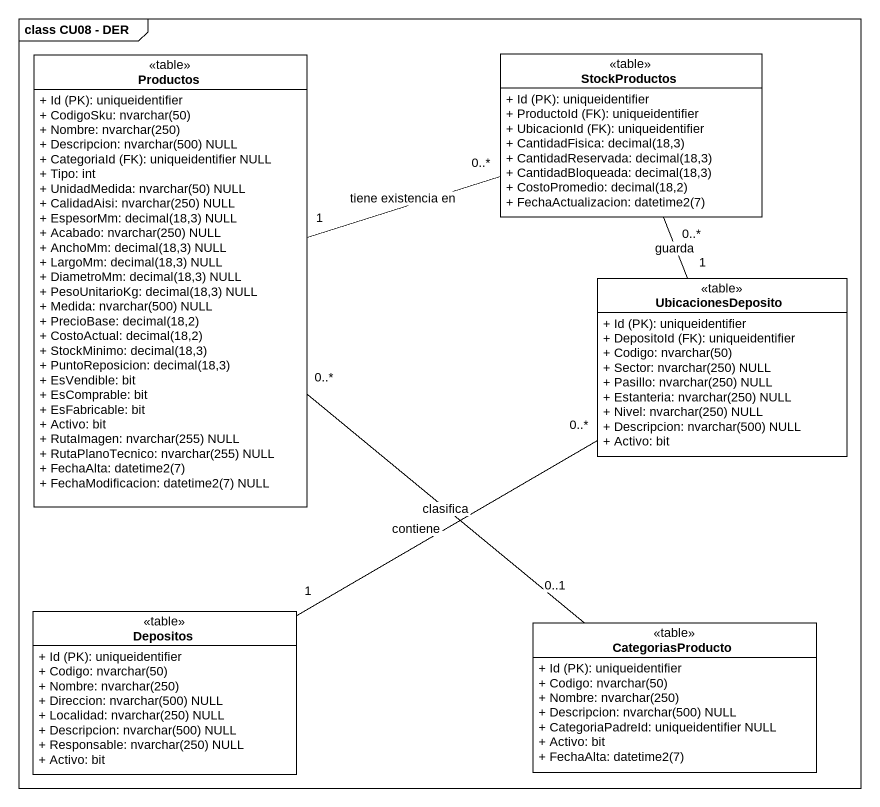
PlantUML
@startuml
mainframe class CU08 - DER
hide circle
hide empty members
skinparam classAttributeIconSize 0
class Productos <<table>> {
  {field} + Id (PK): uniqueidentifier
  {field} + CodigoSku: nvarchar(50)
  {field} + Nombre: nvarchar(250)
  {field} + Descripcion: nvarchar(500) NULL
  {field} + CategoriaId (FK): uniqueidentifier NULL
  + Tipo: int
  {field} + UnidadMedida: nvarchar(50) NULL
  {field} + CalidadAisi: nvarchar(250) NULL
  {field} + EspesorMm: decimal(18,3) NULL
  {field} + Acabado: nvarchar(250) NULL
  {field} + AnchoMm: decimal(18,3) NULL
  {field} + LargoMm: decimal(18,3) NULL
  {field} + DiametroMm: decimal(18,3) NULL
  {field} + PesoUnitarioKg: decimal(18,3) NULL
  {field} + Medida: nvarchar(500) NULL
  {field} + PrecioBase: decimal(18,2)
  {field} + CostoActual: decimal(18,2)
  {field} + StockMinimo: decimal(18,3)
  {field} + PuntoReposicion: decimal(18,3)
  + EsVendible: bit
  + EsComprable: bit
  + EsFabricable: bit
  + Activo: bit
  {field} + RutaImagen: nvarchar(255) NULL
  {field} + RutaPlanoTecnico: nvarchar(255) NULL
  {field} + FechaAlta: datetime2(7)
  {field} + FechaModificacion: datetime2(7) NULL
}
class StockProductos <<table>> {
  {field} + Id (PK): uniqueidentifier
  {field} + ProductoId (FK): uniqueidentifier
  {field} + UbicacionId (FK): uniqueidentifier
  {field} + CantidadFisica: decimal(18,3)
  {field} + CantidadReservada: decimal(18,3)
  {field} + CantidadBloqueada: decimal(18,3)
  {field} + CostoPromedio: decimal(18,2)
  {field} + FechaActualizacion: datetime2(7)
}
class UbicacionesDeposito <<table>> {
  {field} + Id (PK): uniqueidentifier
  {field} + DepositoId (FK): uniqueidentifier
  {field} + Codigo: nvarchar(50)
  {field} + Sector: nvarchar(250) NULL
  {field} + Pasillo: nvarchar(250) NULL
  {field} + Estanteria: nvarchar(250) NULL
  {field} + Nivel: nvarchar(250) NULL
  {field} + Descripcion: nvarchar(500) NULL
  + Activo: bit
}
class Depositos <<table>> {
  {field} + Id (PK): uniqueidentifier
  {field} + Codigo: nvarchar(50)
  {field} + Nombre: nvarchar(250)
  {field} + Direccion: nvarchar(500) NULL
  {field} + Localidad: nvarchar(250) NULL
  {field} + Descripcion: nvarchar(500) NULL
  {field} + Responsable: nvarchar(250) NULL
  + Activo: bit
}
class CategoriasProducto <<table>> {
  {field} + Id (PK): uniqueidentifier
  {field} + Codigo: nvarchar(50)
  {field} + Nombre: nvarchar(250)
  {field} + Descripcion: nvarchar(500) NULL
  + CategoriaPadreId: uniqueidentifier NULL
  + Activo: bit
  {field} + FechaAlta: datetime2(7)
}
Productos "0..*" -- "0..1" CategoriasProducto : clasifica
StockProductos "0..*" -left- "1" Productos : tiene existencia en
StockProductos "0..*" -- "1" UbicacionesDeposito : guarda
UbicacionesDeposito "0..*" -left- "1" Depositos : contiene
@enduml
